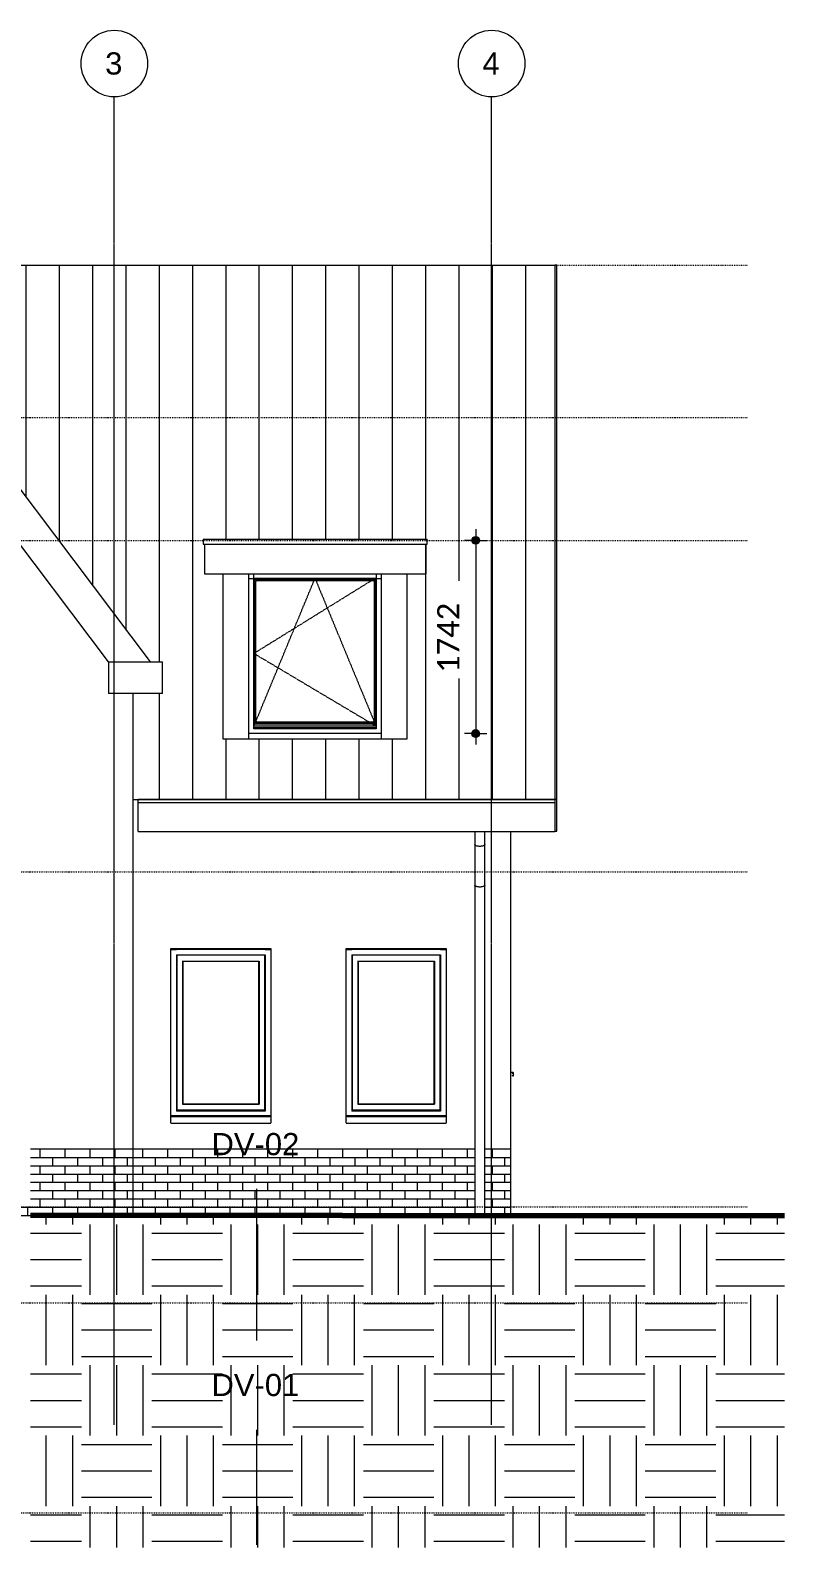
# Model space of a CAD drawing. Header units: millimetres. Extents: x -8546 to 211781, y -3000 to 31870.
# Drawn here: x 103025 to 109821, y -2994 to 10688 of the extents above; entities that cross this region are included whole.
import ezdxf

# ---------------------------------------------------------------- set-up
doc = ezdxf.new("R2010")
doc.units = ezdxf.units.MM
for name, pattern in [('Dash', [6.35, 3.175, -3.175]), ('Dash dot', [15.875, 6.35, -4.7625, 0, -4.7625]), ('grid', [24, 15, -3, 3, -3])]:
    doc.linetypes.add(name, pattern=pattern)
for name, color, linetype, lineweight in [('A-ANNO-DIMS', 211, 'Continuous', 9), ('A-ANNO-DIMS-100', 211, 'Continuous', 9), ('A-FLOR-LEVL', 51, 'Continuous', 9), ('A-GENM', 13, 'Continuous', 9), ('A-GLAZ', 151, 'Continuous', 9), ('A-GLAZ-HDLN', 1, 'Dash', 18), ('A-ROOF', 132, 'Continuous', 9), ('A-ROOF-OTLN', 132, 'Continuous', 9), ('A-ROOF-PATT', 132, 'Continuous', 35), ('A-WALL', 113, 'Continuous', 9), ('A-WALL-PATT', 111, 'Continuous', 25), ('C-TOPO', 7, 'Continuous', 9), ('G-ANNO-SYMB', 111, 'Continuous', 9), ('I-WALL', 2, 'Continuous', 9), ('S-COLS', 52, 'Continuous', 9), ('S-GRID', 1, 'Continuous', 9), ('S-GRID-IDEN', 1, 'Continuous', 9)]:
    doc.layers.add(name, color=color, linetype=linetype, lineweight=lineweight)
doc.styles.add('Arial_1', font='arial.ttf', dxfattribs={"height": 200})
doc.styles.add('Calibri_1', font='calibri.ttf', dxfattribs={"height": 200})
doc.dimstyles.new('00_BR_maatvoering_2_0mm', dxfattribs={"dimscale": 304.8, "dimtxt": 235.469685, "dimasz": 0.918635, "dimexe": 0.328084, "dimexo": 0.0625, "dimgap": 0.229659, "dimtad": 1, "dimdec": 0, "dimzin": 0, "dimdsep": 46, "dimtxsty": 'Calibri_1', "dimblk1": 'DOTSMALL', "dimblk2": 'DOTSMALL', "dimsah": 1, "dimcen": 0.09, "dimdle": 0.328084, "dimazin": 0, "dimtfac": 1, "dimtdec": 4, "dimtix": 1, "dimtmove": 0, "dimatfit": 3, "dimfxl": 0.328084, "dimfxlon": 1, "dimtvp": 1, "dimtfill": 1, "dimtolj": 1, "dimtzin": 0, "dimarcsym": 2})
pattern_1 = [(0, (107301.06, 0), (0, 75), []), (90, (107301.06, 0), (-112.5, 75), [75, -75])]
pattern_2 = [(0, (103901.06, 0), (0, 75), []), (90, (103901.06, 0), (-112.5, 75), [75, -75])]
pattern_3 = [(0, (104754.76, 0), (635, 635), [635, -635]), (0, (104754.76, 238.1), (635, 635), [635, -635]), (0, (104754.76, 476.25), (635, 635), [635, -635]), (90, (104834.13, 555.6), (-635, 635), [635, -635]), (90, (105072.26, 555.6), (-635, 635), [635, -635]), (90, (105310.4, 555.6), (-635, 635), [635, -635])]

# ---------------------------------------------------------------- blocks, each defined once
blk = doc.blocks.new('41_ISR_lb_vebo_waterslag_10_graden - WS60 160-1704642-Noordgevel')
at = {"layer": 'A-GENM'}
for p, q in [((4084, 892), (3184, 892)), ((3184, 865), (3184, 867)), ((3184, 865), (3184, 860)), ((3184, 837), (3184, 860)), ((3184, 837), (3184, 834)), ((3184, 834), (4084, 834)), ((4084, 867), (4084, 865)), ((4084, 860), (4084, 865)), ((4084, 860), (4084, 837)), ((4084, 834), (4084, 837))]:
    blk.add_line(p, q, dxfattribs=at)
blk = doc.blocks.new('KOZIJN_TYPE_D - KOZIJN_TYPE_D-3586655-Noordgevel')
at = {"layer": 'A-GENM'}
for p, q in [((2352, 4389), (2352, 5788)), ((3452, 5788), (3452, 4389)), ((3452, 4414), (2352, 4414)), ((3452, 4397), (2352, 4397)), ((3452, 4389), (2352, 4389)), ((2352, 4347), (2302, 4347)), ((3452, 4347), (2352, 4347)), ((3502, 4347), (3452, 4347))]:
    blk.add_line(p, q, dxfattribs=at)
at = {"layer": 'A-GLAZ'}
for p, q in [((2302, 5746), (3502, 5746)), ((2353, 4432), (2353, 5745)), ((3452, 5745), (2353, 5745)), ((2361, 4440), (2361, 5737)), ((3443, 5737), (2361, 5737)), ((2370, 5728), (3434, 5728)), ((2370, 4449), (2370, 5728)), ((2378, 5720), (2370, 5728)), ((3434, 5728), (3427, 5720)), ((3434, 5728), (3434, 4449)), ((3443, 4440), (3443, 5737)), ((3452, 4432), (3452, 5745)), ((3452, 4414), (2352, 4414)), ((3452, 4432), (2353, 4432)), ((3443, 4440), (2361, 4440)), ((2378, 4457), (2370, 4449)), ((3434, 4449), (2370, 4449)), ((3434, 4449), (3427, 4457))]:
    blk.add_line(p, q, dxfattribs=at)
at = {"layer": 'A-GLAZ-HDLN'}
for p, q in [((3452, 5751), (2352, 5069)), ((2352, 4414), (2902, 5746)), ((2902, 5746), (3452, 4414)), ((2352, 5069), (3452, 4414))]:
    blk.add_line(p, q, dxfattribs=at)
blk = doc.blocks.new('28_EB_HWA_grote slag - TRON60x2_5-3479251-Noordgevel')
at = {"layer": 'S-COLS'}
for p, q in [((4342, 3462), (4342, 3347)), ((4432, 3347), (4432, 3462)), ((4342, 3347), (4342, 2981)), ((4432, 2981), (4432, 3347)), ((4342, 2981), (4342, 0)), ((4432, 0), (4432, 2981))]:
    blk.add_line(p, q, dxfattribs=at)
for points, knots in [([(4387, 3329), (4383, 3329), (4375, 3330), (4364, 3331), (4355, 3334), (4349, 3337), (4346, 3340), (4344, 3342), (4342, 3345), (4342, 3346), (4342, 3347)], [0, 0, 0, 0, 0.0833333, 0.1666667, 0.25, 0.3333333, 0.375, 0.4166667, 0.4583333, 0.5, 0.5, 0.5, 0.5]), ([(4432, 3347), (4432, 3346), (4432, 3345), (4431, 3342), (4429, 3340), (4425, 3337), (4419, 3334), (4410, 3331), (4399, 3330), (4391, 3329), (4387, 3329)], [0.5, 0.5, 0.5, 0.5, 0.5416667, 0.5833333, 0.625, 0.6666667, 0.75, 0.8333333, 0.9166667, 1, 1, 1, 1]), ([(4387, 2963), (4383, 2963), (4375, 2963), (4364, 2965), (4355, 2968), (4349, 2971), (4346, 2974), (4344, 2976), (4342, 2978), (4342, 2980), (4342, 2981)], [0, 0, 0, 0, 0.0833333, 0.1666667, 0.25, 0.3333333, 0.375, 0.4166667, 0.4583333, 0.5, 0.5, 0.5, 0.5]), ([(4432, 2981), (4432, 2980), (4432, 2978), (4431, 2976), (4429, 2974), (4425, 2971), (4419, 2968), (4410, 2965), (4399, 2963), (4391, 2963), (4387, 2963)], [0.5, 0.5, 0.5, 0.5, 0.5416667, 0.5833333, 0.625, 0.6666667, 0.75, 0.8333333, 0.9166667, 1, 1, 1, 1])]:
    blk.add_open_spline(points, degree=3, knots=knots, dxfattribs=at)
blk = doc.blocks.new('41_ISR_lb_vebo_waterslag_10_graden - WS60 160-3292628-Noordgevel')
at = {"layer": 'A-GENM'}
for p, q in [((4687, 1290), (4664, 1294)), ((4664, 1292), (4685, 1288)), ((4685, 1284), (4678, 1284)), ((4678, 1284), (4678, 1283)), ((4678, 1283), (4686, 1282)), ((4682, 1263), (4681, 1263)), ((4681, 1263), (4681, 1260)), ((4681, 1260), (4681, 1263)), ((4681, 1263), (4682, 1263)), ((4681, 1260), (4687, 1259)), ((4682, 1262), (4682, 1263)), ((4682, 1263), (4682, 1262)), ((4685, 1261), (4682, 1262)), ((4682, 1262), (4685, 1261)), ((4685, 1288), (4685, 1284)), ((4686, 1265), (4685, 1265)), ((4685, 1265), (4685, 1261)), ((4686, 1282), (4686, 1289)), ((4686, 1261), (4686, 1265)), ((4687, 1261), (4686, 1261)), ((4686, 1261), (4687, 1261)), ((4689, 1285), (4689, 1262)), ((4691, 1262), (4691, 1285))]:
    blk.add_line(p, q, dxfattribs=at)
for centre, radius, start, end in [((4686, 1285), 3.4, 0, 83.2457), ((4686, 1285), 3.4, 0, 83.2457), ((4686, 1285), 5, 0, 80), ((4686, 1285), 5, 0, 80), ((4688, 1262), 1.42, 259.9809, 360), ((4688, 1262), 3, 260.0094, 0), ((4688, 1262), 3, 260.0094, 0), ((4688, 1262), 1.42, 259.9809, 360)]:
    blk.add_arc(centre, radius, start, end, dxfattribs=at)
blk = doc.blocks.new('Grid - r_3_0mm-1753543-Noordgevel')
at = {"layer": 'S-GRID-IDEN'}
blk.add_circle((-5019, 10388), 300, dxfattribs=at)
blk = doc.blocks.new('Detail View - gesloten pijl _ viewname _ sheetnumber-1753502-Noordgevel')
at = {"layer": 'G-ANNO-SYMB'}
blk.add_line((-4003, 2712), (-4003, 2212), dxfattribs=at)
blk = doc.blocks.new('DIMBLOCK57-Noordgevel')
at = {"layer": 'A-ANNO-DIMS-100'}
h = blk.add_hatch(color=256, dxfattribs=at)
edge = h.paths.add_edge_path()
edge.add_arc((107037, 6089), 35, 0, 360)
h = blk.add_hatch(color=256, dxfattribs=at)
edge = h.paths.add_edge_path()
edge.add_arc((107037, 4347), 35, 0, 360)
for p, q in [((107037, 6189), (107037, 4247)), ((107037, 6089), (106937, 6089)), ((107037, 6089), (107137, 6089)), ((107037, 4347), (106937, 4347)), ((107037, 4347), (107137, 4347))]:
    blk.add_line(p, q, dxfattribs=at)
for centre in [(107037, 6089), (107037, 4347)]:
    blk.add_circle(centre, 35, dxfattribs=at)
at = {"layer": 'A-ANNO-DIMS-100', "color": 0, "insert": (106690, 4894), "char_height": 200, "width": 778.21, "attachment_point": 1, "rotation": 90, "line_spacing_factor": 1.158048, "style": 'Calibri_1', "bg_fill": 3, "box_fill_scale": 1.25, "bg_fill_color": 256, "bg_fill_true_color": 13158600, "bg_fill_transparency": 0}
blk.add_mtext('1742', dxfattribs=at)
blk = doc.blocks.new('_DotSmall')
at = {"color": 0, "linetype": 'ByBlock', "const_width": 0.5}
blk.add_lwpolyline([(-0.0625, 0, 1), (0.0625, 0, 1)], format="xyb", close=True, dxfattribs=at)

msp = doc.modelspace()

# ---------------------------------------------------------------- hatches: boundary and pattern name
at = {"layer": 'A-ROOF-PATT', "lineweight": 9}
h = msp.add_hatch(dxfattribs=at)
h.set_pattern_fill('FP_140', color=256, style=0, pattern_type=2)
h.set_pattern_definition([(90, (102687.32, 3723.72), (-300, 2e-14), [])])
h.paths.add_polyline_path([(97099.7, 3752.1), (100898.1, 3752.1), (100898.1, 4707.6), (100646, 4707.6), (100646, 4993.6), (100746, 4993.6), (102424.5, 7221), (104103.1, 4993.6), (104214.2, 4993.6), (104214.2, 4707.6), (103951.1, 4707.6), (103951.1, 3752.1), (107749.5, 3752.1), (107749.5, 8569.4), (98079, 8569.4), (98078.1, 8378.3), (98073.1, 8361.9), (98060.2, 8348.3), (98044.4, 8342.1), (98040.9, 8341.2), (98024.2, 8342.2), (98005.9, 8351.1), (97994.5, 8365.1), (97990.1, 8382), (97990.1, 8569.4), (97099.7, 8569.4), (97099.7, 3794.7)])
h.paths.add_polyline_path([(98431.6, 4295.8), (98431.6, 5787.8), (98278.6, 5787.8), (98278.6, 6054.8), (98266.6, 6054.8), (98266.6, 6100.3), (100252.6, 6100.3), (100252.6, 6054.8), (100240.6, 6054.8), (100240.6, 5787.8), (100087.6, 5787.8), (100087.6, 4295.8), (98639.6, 4295.8)])
h.paths.add_polyline_path([(104761.6, 4295.8), (104761.6, 5787.8), (104592.5, 5787.8), (104592.5, 6054.8), (104580.5, 6054.8), (104580.5, 6100.3), (106598.5, 6099.2), (106598.5, 6054.8), (106586.5, 6054.8), (106586.5, 5787.8), (106417.6, 5787.8), (106417.6, 4295.8), (104929.1, 4295.8)])
at = {"layer": 'A-WALL-PATT', "lineweight": 9}
h = msp.add_hatch(dxfattribs=at)
h.set_pattern_fill('FP_138', color=256, style=0, pattern_type=2)
h.set_pattern_definition(pattern_2)
h.paths.add_polyline_path([(102697, 0), (103851.1, 0), (103851.1, 600), (103024.6, 600), (103024.6, 80), (101814.6, 80), (101814.6, 600), (100898.1, 600), (100898.1, 0), (102599.7, 0)])
h = msp.add_hatch(dxfattribs=at)
h.set_pattern_fill('FP_138', color=256, style=0, pattern_type=2)
h.set_pattern_definition(pattern_2)
h.paths.add_polyline_path([(103951.1, 0), (103951.1, 600), (103851.1, 600), (103851.1, 0), (103880.9, 0)])
h = msp.add_hatch(dxfattribs=at)
h.set_pattern_fill('FP_137', color=256, style=0, pattern_type=2)
h.set_pattern_definition(pattern_1)
h.paths.add_polyline_path([(106326.8, 0), (107029.5, 0), (107029.5, 600), (103951.1, 600), (103951.1, 0), (106295.9, 0)])
h.paths.add_polyline_path([(107142.1, 0), (107251.1, 0), (107251.1, 600), (107119.5, 600), (107119.5, 0)])
h = msp.add_hatch(dxfattribs=at)
h.set_pattern_fill('FP_137', color=256, style=0, pattern_type=2)
h.set_pattern_definition(pattern_1)
h.paths.add_polyline_path([(107258.6, 0), (107351.1, 0), (107351.1, 600), (107251.1, 600), (107251.1, 0)])
at = {"layer": 'C-TOPO'}
h = msp.add_hatch(dxfattribs=at)
h.set_pattern_fill('FP_141', color=256, style=0, pattern_type=2)
h.set_pattern_definition(pattern_3)
h.paths.add_polyline_path([(103024.6, -2994.1), (105836.6, -2994.1), (105836.6, 0), (103024.6, 0), (103024.6, -2495.9)])
h = msp.add_hatch(dxfattribs=at)
h.set_pattern_fill('FP_141', color=256, style=0, pattern_type=2)
h.set_pattern_definition(pattern_3)
h.paths.add_polyline_path([(109820.9, -2994.1), (109820.9, 0), (105836.6, 0), (105836.6, -2994.1), (106295.9, -2994.1)])

# ---------------------------------------------------------------- linework, layer by layer
at = {"layer": 'A-FLOR-LEVL', "linetype": 'Dash dot'}
for p, q in [((94668.1, 8569.4), (109489.4, 8569.4)), ((94668.1, 7197.8), (109489.4, 7197.8)), ((94668.1, 6088.8), (109489.4, 6088.8)), ((94668.1, 3100), (109489.4, 3100)), ((94668.1, 80), (109489.4, 80)), ((94668.1, -788), (109489.4, -788)), ((94668.1, -2680), (109489.4, -2680))]:
    msp.add_line(p, q, dxfattribs=at)
at = {"layer": 'A-GENM'}
for p, q in [((104291, 2400), (104341, 2400)), ((105141, 2400), (104341, 2400)), ((104341, 2350), (105141, 2350)), ((104341, 2350), (104341, 942)), ((105138, 2347), (104344, 2347)), ((104344, 2347), (104344, 953.2)), ((105138, 953.2), (105138, 2347)), ((105141, 2400), (105191, 2400)), ((105141, 2350), (105141, 942)), ((105871, 2400), (105921, 2400)), ((106721, 2400), (105921, 2400)), ((105921, 2350), (106721, 2350)), ((105921, 2350), (105921, 942)), ((106718, 2347), (105924, 2347)), ((105924, 2347), (105924, 953.2)), ((106718, 953.2), (106718, 2347)), ((106721, 2400), (106771, 2400)), ((106721, 2350), (106721, 942)), ((104395.7, 2295.4), (104395.7, 1004.8)), ((104395.7, 2295.4), (105086.4, 2295.4)), ((104400, 2291), (104395.7, 2295.4)), ((104400, 1009.2), (104400, 2291)), ((105082, 2291), (104400, 2291)), ((105082, 2291), (105086.4, 2295.4)), ((105082, 1009.2), (105082, 2291)), ((105086.4, 2295.4), (105086.4, 1004.8)), ((105975.7, 2295.4), (105975.7, 1004.8)), ((105975.7, 2295.4), (106666.4, 2295.4)), ((105980, 2291), (105975.7, 2295.4)), ((105980, 1009.2), (105980, 2291)), ((106662, 2291), (105980, 2291)), ((106662, 2291), (106666.4, 2295.4)), ((106662, 1009.2), (106662, 2291)), ((106666.4, 2295.4), (106666.4, 1004.8)), ((104395.7, 1004.8), (104400, 1009.2)), ((104395.7, 1004.8), (105086.4, 1004.8)), ((104400, 1009.2), (105082, 1009.2)), ((105086.4, 1004.8), (105082, 1009.2)), ((105975.7, 1004.8), (105980, 1009.2)), ((105975.7, 1004.8), (106666.4, 1004.8)), ((105980, 1009.2), (106662, 1009.2)), ((106666.4, 1004.8), (106662, 1009.2)), ((104341, 900), (104291, 900)), ((104358, 950.2), (104341, 950.2)), ((105141, 942), (104341, 942)), ((105191, 900), (104341, 900)), ((104344, 953.2), (105138, 953.2)), ((105141, 950.2), (104358, 950.2)), ((105921, 900), (105871, 900)), ((105938, 950.2), (105921, 950.2)), ((106721, 942), (105921, 942)), ((106771, 900), (105921, 900)), ((105924, 953.2), (106718, 953.2)), ((106721, 950.2), (105938, 950.2))]:
    msp.add_line(p, q, dxfattribs=at)
at = {"layer": 'A-ROOF'}
for p, q in [((98079, 8569.4), (107749.5, 8569.4)), ((104761.6, 4295.8), (104761.6, 4299.5)), ((106417.6, 4295.8), (104761.6, 4295.8)), ((106417.6, 4299.5), (106417.6, 4295.8)), ((103951.1, 3752.1), (107749.5, 3752.1))]:
    msp.add_line(p, q, dxfattribs=at)
at = {"layer": 'A-ROOF-OTLN'}
for p, q in [((107768.5, 8571.2), (107749.5, 8571.2)), ((107749.5, 8571.2), (107749.5, 3752.1)), ((107768.5, 3466.1), (107768.5, 8571.2)), ((102424.5, 7221), (104103.1, 4993.6)), ((103727.4, 4993.6), (102424.5, 6722.6)), ((104580.5, 6100.3), (104580.5, 6054.8)), ((104580.5, 6100.3), (106598.5, 6100.3)), ((104580.5, 6054.8), (106598.5, 6054.8)), ((104592.5, 6054.8), (104592.5, 5787.8)), ((106586.5, 6054.8), (106586.5, 5787.8)), ((106598.5, 6054.8), (106598.5, 6100.3)), ((104592.5, 5787.8), (106586.5, 5787.8)), ((103727.4, 4993.6), (104214.2, 4993.6)), ((103727.4, 4993.6), (103727.4, 4707.6)), ((104214.2, 4707.6), (104214.2, 4993.6)), ((104214.2, 4707.6), (103727.4, 4707.6)), ((107749.5, 3751.6), (103996, 3751.6)), ((103996, 3462.1), (103996, 3751.6)), ((103996, 3724.5), (107749.5, 3724.5)), ((107768.5, 3752.1), (107749.5, 3752.1)), ((107749.5, 3751.6), (107749.5, 3462.1)), ((103996, 3462.1), (107749.5, 3462.1)), ((107749.5, 3466.1), (107768.5, 3466.1))]:
    msp.add_line(p, q, dxfattribs=at)
at = {"layer": 'A-WALL'}
for p, q in [((103951.1, 0), (103951.1, 4707.6)), ((107351.1, 3462.1), (107351.1, 0)), ((104291, 867.4), (104291, 2410)), ((104291, 2410), (105191, 2410)), ((105191, 2410), (105191, 867.4)), ((105871, 867.4), (105871, 2410)), ((105871, 2410), (106771, 2410)), ((106771, 2410), (106771, 867.4)), ((107029.5, 600), (103024.6, 600)), ((107351.1, 600), (107119.5, 600))]:
    msp.add_line(p, q, dxfattribs=at)
at = {"layer": 'C-TOPO', "lineweight": 70}
for p, q in [((103981.1, 0), (103024.6, 0)), ((104783.6, 0), (103981.1, 0)), ((105836.6, 0), (104783.6, 0)), ((105836.6, 0), (106295.9, 0)), ((106295.9, 0), (109820.9, 0))]:
    msp.add_line(p, q, dxfattribs=at)
at = {"layer": 'C-TOPO'}
for p, q in [((103981.1, 0), (103024.6, 0)), ((103981.1, 0), (104783.6, 0)), ((105836.6, 0), (104783.6, 0)), ((105836.6, 0), (106295.9, 0)), ((109820.9, 0), (106295.9, 0))]:
    msp.add_line(p, q, dxfattribs=at)
at = {"layer": 'G-ANNO-SYMB'}
for p, q in [((105061.3, 240), (105061.3, -1124.8)), ((105061.3, -1931.9), (105061.3, -2968.9))]:
    msp.add_line(p, q, dxfattribs=at)
at = {"layer": 'I-WALL'}
for p, q in [((104761.6, 4299.5), (104761.6, 5787.8)), ((104989.6, 5787.8), (104989.6, 4295.8)), ((106189.6, 4295.8), (106189.6, 5787.8)), ((106417.6, 5787.8), (106417.6, 4299.5))]:
    msp.add_line(p, q, dxfattribs=at)
at = {"layer": 'S-GRID', "linetype": 'grid'}
for p, q in [((103781, -1885.9), (103781, 10087.6)), ((107181.1, -1885.9), (107181.1, 10087.6))]:
    msp.add_line(p, q, dxfattribs=at)

# ---------------------------------------------------------------- block references
at = {"layer": 'A-GENM'}
for name, p in [('41_ISR_lb_vebo_waterslag_10_graden - WS60 160-3292628-Noordgevel', (102687.3, 0)), ('41_ISR_lb_vebo_waterslag_10_graden - WS60 160-1704642-Noordgevel', (101107.3, 0)), ('41_ISR_lb_vebo_waterslag_10_graden - WS60 160-1704642-Noordgevel', (102687.3, 0))]:
    msp.add_blockref(name, p, dxfattribs=at)
at = {"layer": 'A-GLAZ'}
msp.add_blockref('KOZIJN_TYPE_D - KOZIJN_TYPE_D-3586655-Noordgevel', (102687.3, 0), dxfattribs=at)
at = {"layer": 'G-ANNO-SYMB'}
for p in [(109063.8, -2472.5), (109063.8, -4644.4)]:
    msp.add_blockref('Detail View - gesloten pijl _ viewname _ sheetnumber-1753502-Noordgevel', p, dxfattribs=at)
at = {"layer": 'S-COLS'}
msp.add_blockref('28_EB_HWA_grote slag - TRON60x2_5-3479251-Noordgevel', (102687.3, 0), dxfattribs=at)
at = {"layer": 'S-GRID-IDEN'}
for p in [(108800.3, 0), (112200.3, 0)]:
    msp.add_blockref('Grid - r_3_0mm-1753543-Noordgevel', p, dxfattribs=at)

# ---------------------------------------------------------------- texts
at = {"layer": 'G-ANNO-SYMB', "char_height": 200, "width": 978.059, "attachment_point": 1, "style": 'Arial_1'}
for s, insert in [('DV-02', (104656.3, 744.7)), ('DV-01', (104656.3, -1427.1))]:
    msp.add_mtext(s, dxfattribs=dict(at, insert=insert))
at = {"layer": 'S-GRID-IDEN', "char_height": 200, "width": 192.405, "attachment_point": 1, "style": 'Arial_1'}
for s, insert in [('3', (103698.4, 10489.1)), ('4', (107098.4, 10489.1))]:
    msp.add_mtext(s, dxfattribs=dict(at, insert=insert))

# ---------------------------------------------------------------- next in the draw order: dimensions: what is measured, and where the dimension line sits
at = {"layer": 'A-ANNO-DIMS'}
dim = msp.add_linear_dim(base=(107036.8, 4347), p1=(107136.8, 6088.8), p2=(106936.8, 4347), angle=90, dimstyle='00_BR_maatvoering_2_0mm', override={"dimpost": '<>', "dimfxl": 1753.244775}, dxfattribs=at)
dim.commit()
dim.dimension.update_dxf_attribs({"geometry": 'DIMBLOCK57-Noordgevel', "text_midpoint": (106865.4, 5217.9)})

doc.saveas('drawing.dxf')
